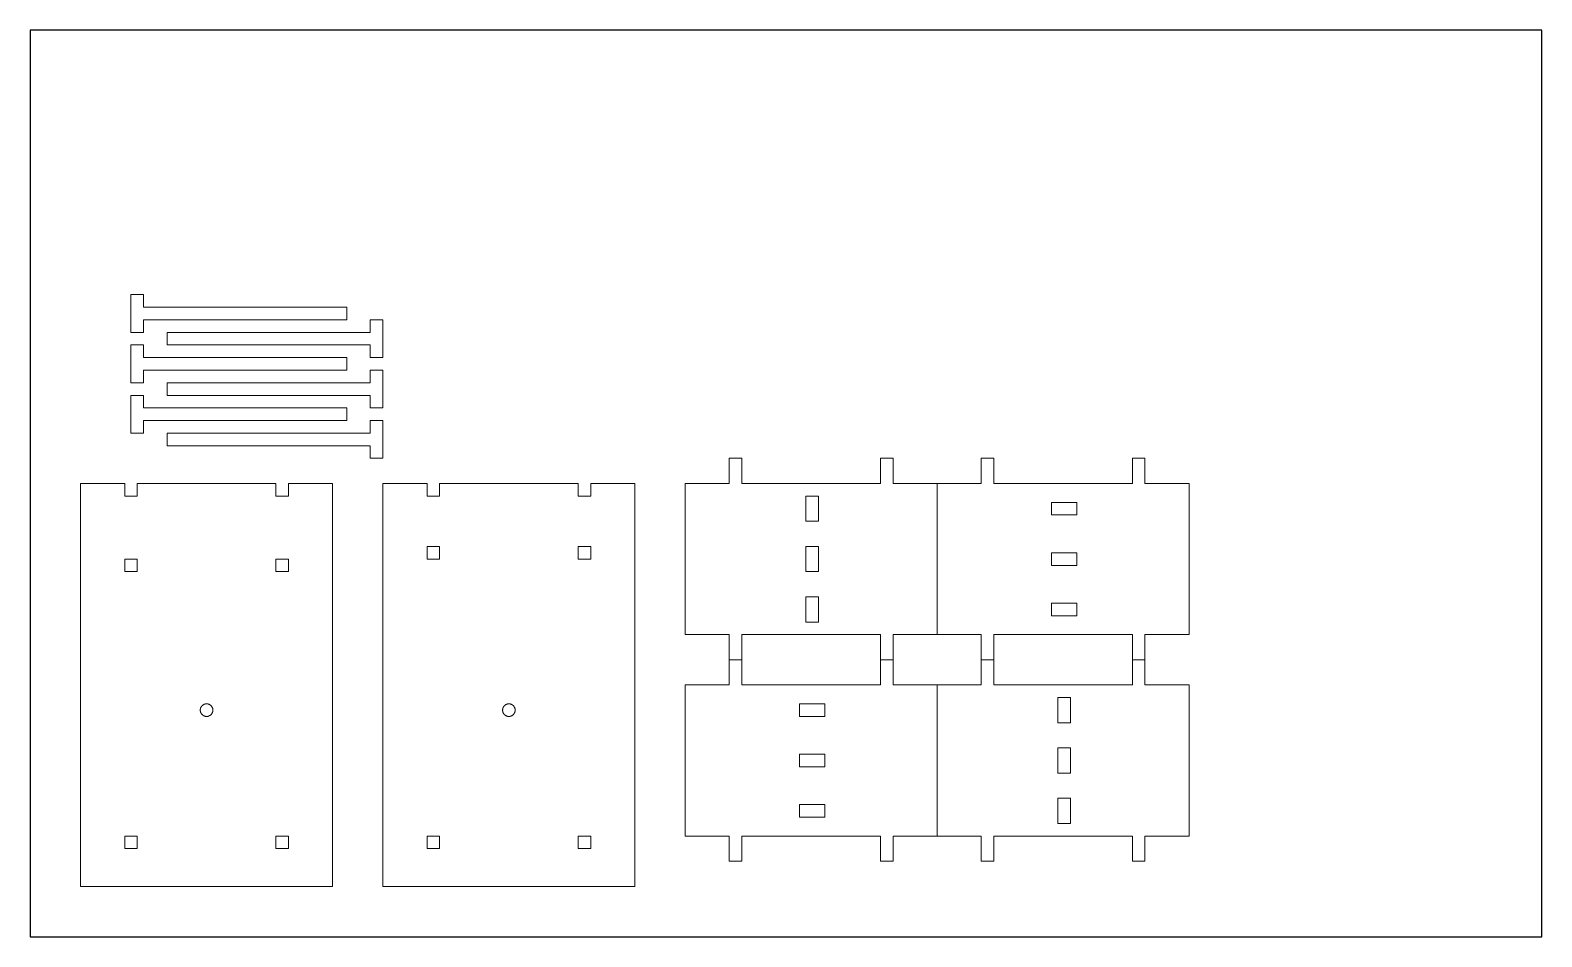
# Model space of a CAD drawing. Header units: inches. Extents: x 0 to 30, y 0 to 18.
import ezdxf

# ---------------------------------------------------------------- set-up
doc = ezdxf.new("R2010")
doc.units = ezdxf.units.IN
doc.header["$MEASUREMENT"] = 0
doc.layers.add('2$cardboard', color=7, linetype='Continuous', true_color=0x000000)
doc.layers.add('bed', color=7, linetype='Continuous', true_color=0x000000)

msp = doc.modelspace()

# ---------------------------------------------------------------- linework, layer by layer
at = {"layer": '2$cardboard', "color": 1, "lineweight": 0}
for points in [[(2.25, 12.25), (2.25, 12), (2, 12), (2, 12.75), (2.25, 12.75), (2.25, 12.5), (6.283, 12.5), (6.283, 12.25)], [(6.75, 11.75), (6.75, 11.5), (7, 11.5), (7, 12.25), (6.75, 12.25), (6.75, 12), (2.717, 12), (2.717, 11.75)], [(2.25, 11.25), (2.25, 11), (2, 11), (2, 11.75), (2.25, 11.75), (2.25, 11.5), (6.283, 11.5), (6.283, 11.25)], [(6.75, 10.75), (6.75, 10.5), (7, 10.5), (7, 11.25), (6.75, 11.25), (6.75, 11), (2.717, 11), (2.717, 10.75)], [(2.25, 10.25), (2.25, 10), (2, 10), (2, 10.75), (2.25, 10.75), (2.25, 10.5), (6.283, 10.5), (6.283, 10.25)], [(6.75, 9.75), (6.75, 9.5), (7, 9.5), (7, 10.25), (6.75, 10.25), (6.75, 10), (2.717, 10), (2.717, 9.75)]]:
    msp.add_lwpolyline(points, close=True, dxfattribs=at)
for points in [[(13.875, 9), (13.875, 9.5)], [(13.875, 9.5), (14.125, 9.5)], [(14.125, 9.5), (14.125, 9)], [(16.875, 9), (16.875, 9.5)], [(16.875, 9.5), (17.125, 9.5)], [(17.125, 9.5), (17.125, 9)], [(18.875, 9), (18.875, 9.5)], [(18.875, 9.5), (19.125, 9.5)], [(19.125, 9.5), (19.125, 9)], [(21.875, 9), (21.875, 9.5)], [(21.875, 9.5), (22.125, 9.5)], [(22.125, 9.5), (22.125, 9)], [(1, 1), (1, 9)], [(1, 9), (1.875, 9)], [(1.875, 9), (1.875, 8.75)], [(2.125, 8.75), (2.125, 9)], [(2.125, 9), (4.875, 9)], [(4.875, 9), (4.875, 8.75)], [(5.125, 8.75), (5.125, 9)], [(5.125, 9), (6, 9)], [(6, 9), (6, 1)], [(7, 1), (7, 9)], [(7, 9), (7.875, 9)], [(7.875, 9), (7.875, 8.75)], [(8.125, 8.75), (8.125, 9)], [(8.125, 9), (10.875, 9)], [(10.875, 9), (10.875, 8.75)], [(11.125, 8.75), (11.125, 9)], [(11.125, 9), (12, 9)], [(12, 9), (12, 1)], [(13, 6), (13, 9)], [(13, 9), (13.875, 9)], [(14.125, 9), (16.875, 9)], [(17.125, 9), (18, 9)], [(18, 6), (18, 9)], [(18, 9), (18.875, 9)], [(18, 9), (18, 6)], [(19.125, 9), (21.875, 9)], [(22.125, 9), (23, 9)], [(23, 9), (23, 6)], [(1.875, 8.75), (2.125, 8.75)], [(4.875, 8.75), (5.125, 8.75)], [(7.875, 8.75), (8.125, 8.75)], [(10.875, 8.75), (11.125, 8.75)], [(13.875, 6), (13, 6)], [(13.875, 5.5), (13.875, 6)], [(16.875, 6), (14.125, 6)], [(14.125, 6), (14.125, 5.5)], [(16.875, 5.5), (16.875, 6)], [(18, 6), (17.125, 6)], [(17.125, 6), (17.125, 5.5)], [(18.875, 6), (18, 6)], [(18.875, 5.5), (18.875, 6)], [(21.875, 6), (19.125, 6)], [(19.125, 6), (19.125, 5.5)], [(21.875, 5.5), (21.875, 6)], [(23, 6), (22.125, 6)], [(22.125, 6), (22.125, 5.5)], [(13.875, 5), (13.875, 5.5)], [(13.875, 5.5), (14.125, 5.5)], [(14.125, 5.5), (13.875, 5.5)], [(14.125, 5.5), (14.125, 5)], [(16.875, 5), (16.875, 5.5)], [(16.875, 5.5), (17.125, 5.5)], [(17.125, 5.5), (16.875, 5.5)], [(17.125, 5.5), (17.125, 5)], [(19.125, 5.5), (18.875, 5.5)], [(18.875, 5), (18.875, 5.5)], [(18.875, 5.5), (19.125, 5.5)], [(19.125, 5.5), (19.125, 5)], [(22.125, 5.5), (21.875, 5.5)], [(21.875, 5), (21.875, 5.5)], [(21.875, 5.5), (22.125, 5.5)], [(22.125, 5.5), (22.125, 5)], [(13, 2), (13, 5)], [(13, 5), (13.875, 5)], [(14.125, 5), (16.875, 5)], [(17.125, 5), (18, 5)], [(18, 5), (18, 2)], [(18, 2), (18, 5)], [(18, 5), (18.875, 5)], [(19.125, 5), (21.875, 5)], [(22.125, 5), (23, 5)], [(23, 5), (23, 2)], [(13.875, 2), (13, 2)], [(13.875, 1.5), (13.875, 2)], [(16.875, 2), (14.125, 2)], [(14.125, 2), (14.125, 1.5)], [(16.875, 1.5), (16.875, 2)], [(18, 2), (17.125, 2)], [(17.125, 2), (17.125, 1.5)], [(18.875, 2), (18, 2)], [(18.875, 1.5), (18.875, 2)], [(21.875, 2), (19.125, 2)], [(19.125, 2), (19.125, 1.5)], [(21.875, 1.5), (21.875, 2)], [(23, 2), (22.125, 2)], [(22.125, 2), (22.125, 1.5)], [(14.125, 1.5), (13.875, 1.5)], [(17.125, 1.5), (16.875, 1.5)], [(19.125, 1.5), (18.875, 1.5)], [(22.125, 1.5), (21.875, 1.5)], [(6, 1), (1, 1)], [(12, 1), (7, 1)]]:
    msp.add_lwpolyline(points, dxfattribs=at)
at = {"layer": '2$cardboard', "color": 18, "lineweight": 0, "true_color": 0x000000}
for points in [[(15.394, 8.25), (15.644, 8.25), (15.644, 8.75), (15.394, 8.75)], [(20.769, 8.375), (20.769, 8.625), (20.269, 8.625), (20.269, 8.375)], [(1.875, 7.25), (2.125, 7.25), (2.125, 7.5), (1.875, 7.5)], [(4.875, 7.25), (5.125, 7.25), (5.125, 7.5), (4.875, 7.5)], [(7.875, 7.5), (8.125, 7.5), (8.125, 7.75), (7.875, 7.75)], [(10.875, 7.5), (11.125, 7.5), (11.125, 7.75), (10.875, 7.75)], [(15.394, 7.25), (15.644, 7.25), (15.644, 7.75), (15.394, 7.75)], [(20.769, 7.375), (20.769, 7.625), (20.269, 7.625), (20.269, 7.375)], [(15.394, 6.25), (15.644, 6.25), (15.644, 6.75), (15.394, 6.75)], [(20.769, 6.375), (20.769, 6.625), (20.269, 6.625), (20.269, 6.375)], [(3.375, 4.5), (3.375, 4.496), (3.375, 4.491), (3.376, 4.487), (3.376, 4.483), (3.377, 4.478), (3.378, 4.474), (3.379, 4.47), (3.38, 4.466), (3.381, 4.462), (3.382, 4.457), (3.384, 4.453), (3.386, 4.449), (3.388, 4.445), (3.389, 4.442), (3.392, 4.438), (3.394, 4.434), (3.396, 4.43), (3.399, 4.427), (3.401, 4.423), (3.404, 4.42), (3.407, 4.417), (3.41, 4.414), (3.413, 4.41), (3.416, 4.407), (3.419, 4.405), (3.423, 4.402), (3.426, 4.399), (3.43, 4.397), (3.433, 4.394), (3.437, 4.392), (3.441, 4.39), (3.445, 4.388), (3.448, 4.386), (3.452, 4.384), (3.456, 4.383), (3.461, 4.381), (3.465, 4.38), (3.469, 4.379), (3.473, 4.378), (3.477, 4.377), (3.482, 4.376), (3.486, 4.376), (3.49, 4.375), (3.495, 4.375), (3.499, 4.375), (3.503, 4.375), (3.508, 4.375), (3.512, 4.376), (3.516, 4.376), (3.521, 4.377), (3.525, 4.377), (3.529, 4.378), (3.533, 4.379), (3.537, 4.381), (3.542, 4.382), (3.546, 4.384), (3.55, 4.385), (3.554, 4.387), (3.557, 4.389), (3.561, 4.391), (3.565, 4.393), (3.569, 4.396), (3.572, 4.398), (3.576, 4.401), (3.579, 4.403), (3.582, 4.406), (3.586, 4.409), (3.589, 4.412), (3.592, 4.415), (3.595, 4.418), (3.597, 4.422), (3.6, 4.425), (3.603, 4.429), (3.605, 4.432), (3.607, 4.436), (3.609, 4.44), (3.612, 4.444), (3.613, 4.447), (3.615, 4.451), (3.617, 4.455), (3.618, 4.46), (3.62, 4.464), (3.621, 4.468), (3.622, 4.472), (3.623, 4.476), (3.623, 4.481), (3.624, 4.485), (3.625, 4.489), (3.625, 4.493), (3.625, 4.498), (3.625, 4.502), (3.625, 4.507), (3.625, 4.511), (3.624, 4.515), (3.623, 4.519), (3.623, 4.524), (3.622, 4.528), (3.621, 4.532), (3.62, 4.536), (3.618, 4.54), (3.617, 4.545), (3.615, 4.549), (3.613, 4.553), (3.612, 4.556), (3.609, 4.56), (3.607, 4.564), (3.605, 4.568), (3.603, 4.571), (3.6, 4.575), (3.597, 4.578), (3.595, 4.582), (3.592, 4.585), (3.589, 4.588), (3.586, 4.591), (3.582, 4.594), (3.579, 4.597), (3.576, 4.599), (3.572, 4.602), (3.569, 4.604), (3.565, 4.607), (3.561, 4.609), (3.557, 4.611), (3.554, 4.613), (3.55, 4.615), (3.546, 4.616), (3.542, 4.618), (3.537, 4.619), (3.533, 4.621), (3.529, 4.622), (3.525, 4.623), (3.521, 4.623), (3.516, 4.624), (3.512, 4.624), (3.508, 4.625), (3.503, 4.625), (3.499, 4.625), (3.495, 4.625), (3.49, 4.625), (3.486, 4.624), (3.482, 4.624), (3.477, 4.623), (3.473, 4.622), (3.469, 4.621), (3.465, 4.62), (3.461, 4.619), (3.456, 4.617), (3.452, 4.616), (3.448, 4.614), (3.445, 4.612), (3.441, 4.61), (3.437, 4.608), (3.433, 4.606), (3.43, 4.603), (3.426, 4.601), (3.423, 4.598), (3.419, 4.595), (3.416, 4.593), (3.413, 4.59), (3.41, 4.586), (3.407, 4.583), (3.404, 4.58), (3.401, 4.577), (3.399, 4.573), (3.396, 4.57), (3.394, 4.566), (3.392, 4.562), (3.389, 4.558), (3.388, 4.555), (3.386, 4.551), (3.384, 4.547), (3.382, 4.543), (3.381, 4.538), (3.38, 4.534), (3.379, 4.53), (3.378, 4.526), (3.377, 4.522), (3.376, 4.517), (3.376, 4.513), (3.375, 4.509), (3.375, 4.504)], [(9.625, 4.5), (9.625, 4.504), (9.625, 4.509), (9.624, 4.513), (9.624, 4.517), (9.623, 4.522), (9.622, 4.526), (9.621, 4.53), (9.62, 4.534), (9.619, 4.538), (9.618, 4.543), (9.616, 4.547), (9.614, 4.551), (9.612, 4.555), (9.611, 4.558), (9.608, 4.562), (9.606, 4.566), (9.604, 4.57), (9.601, 4.573), (9.599, 4.577), (9.596, 4.58), (9.593, 4.583), (9.59, 4.586), (9.587, 4.59), (9.584, 4.593), (9.581, 4.595), (9.577, 4.598), (9.574, 4.601), (9.57, 4.603), (9.567, 4.606), (9.563, 4.608), (9.559, 4.61), (9.555, 4.612), (9.552, 4.614), (9.548, 4.616), (9.544, 4.617), (9.539, 4.619), (9.535, 4.62), (9.531, 4.621), (9.527, 4.622), (9.523, 4.623), (9.518, 4.624), (9.514, 4.624), (9.51, 4.625), (9.505, 4.625), (9.501, 4.625), (9.497, 4.625), (9.492, 4.625), (9.488, 4.624), (9.484, 4.624), (9.479, 4.623), (9.475, 4.623), (9.471, 4.622), (9.467, 4.621), (9.463, 4.619), (9.458, 4.618), (9.454, 4.616), (9.45, 4.615), (9.446, 4.613), (9.443, 4.611), (9.439, 4.609), (9.435, 4.607), (9.431, 4.604), (9.428, 4.602), (9.424, 4.599), (9.421, 4.597), (9.418, 4.594), (9.414, 4.591), (9.411, 4.588), (9.408, 4.585), (9.405, 4.582), (9.403, 4.578), (9.4, 4.575), (9.397, 4.571), (9.395, 4.568), (9.393, 4.564), (9.391, 4.56), (9.388, 4.556), (9.387, 4.553), (9.385, 4.549), (9.383, 4.545), (9.382, 4.54), (9.38, 4.536), (9.379, 4.532), (9.378, 4.528), (9.377, 4.524), (9.377, 4.519), (9.376, 4.515), (9.375, 4.511), (9.375, 4.507), (9.375, 4.502), (9.375, 4.498), (9.375, 4.493), (9.375, 4.489), (9.376, 4.485), (9.377, 4.481), (9.377, 4.476), (9.378, 4.472), (9.379, 4.468), (9.38, 4.464), (9.382, 4.46), (9.383, 4.455), (9.385, 4.451), (9.387, 4.447), (9.388, 4.444), (9.391, 4.44), (9.393, 4.436), (9.395, 4.432), (9.397, 4.429), (9.4, 4.425), (9.403, 4.422), (9.405, 4.418), (9.408, 4.415), (9.411, 4.412), (9.414, 4.409), (9.418, 4.406), (9.421, 4.403), (9.424, 4.401), (9.428, 4.398), (9.431, 4.396), (9.435, 4.393), (9.439, 4.391), (9.443, 4.389), (9.446, 4.387), (9.45, 4.385), (9.454, 4.384), (9.458, 4.382), (9.463, 4.381), (9.467, 4.379), (9.471, 4.378), (9.475, 4.377), (9.479, 4.377), (9.484, 4.376), (9.488, 4.376), (9.492, 4.375), (9.497, 4.375), (9.501, 4.375), (9.505, 4.375), (9.51, 4.375), (9.514, 4.376), (9.518, 4.376), (9.523, 4.377), (9.527, 4.378), (9.531, 4.379), (9.535, 4.38), (9.539, 4.381), (9.544, 4.383), (9.548, 4.384), (9.552, 4.386), (9.555, 4.388), (9.559, 4.39), (9.563, 4.392), (9.567, 4.394), (9.57, 4.397), (9.574, 4.399), (9.577, 4.402), (9.581, 4.405), (9.584, 4.407), (9.587, 4.41), (9.59, 4.414), (9.593, 4.417), (9.596, 4.42), (9.599, 4.423), (9.601, 4.427), (9.604, 4.43), (9.606, 4.434), (9.608, 4.438), (9.611, 4.442), (9.612, 4.445), (9.614, 4.449), (9.616, 4.453), (9.618, 4.457), (9.619, 4.462), (9.62, 4.466), (9.621, 4.47), (9.622, 4.474), (9.623, 4.478), (9.624, 4.483), (9.624, 4.487), (9.625, 4.491), (9.625, 4.496)], [(15.769, 4.375), (15.769, 4.625), (15.269, 4.625), (15.269, 4.375)], [(20.394, 4.25), (20.644, 4.25), (20.644, 4.75), (20.394, 4.75)], [(15.769, 3.375), (15.769, 3.625), (15.269, 3.625), (15.269, 3.375)], [(20.394, 3.25), (20.644, 3.25), (20.644, 3.75), (20.394, 3.75)], [(20.394, 2.25), (20.644, 2.25), (20.644, 2.75), (20.394, 2.75)], [(15.769, 2.375), (15.769, 2.625), (15.269, 2.625), (15.269, 2.375)], [(1.875, 1.75), (2.125, 1.75), (2.125, 2), (1.875, 2)], [(4.875, 1.75), (5.125, 1.75), (5.125, 2), (4.875, 2)], [(7.875, 1.75), (8.125, 1.75), (8.125, 2), (7.875, 2)], [(10.875, 1.75), (11.125, 1.75), (11.125, 2), (10.875, 2)]]:
    msp.add_lwpolyline(points, close=True, dxfattribs=at)
at = {"layer": 'bed'}
msp.add_lwpolyline([(0, 0), (30, 0), (30, 18), (0, 18)], close=True, dxfattribs=at)

doc.saveas('drawing.dxf')
